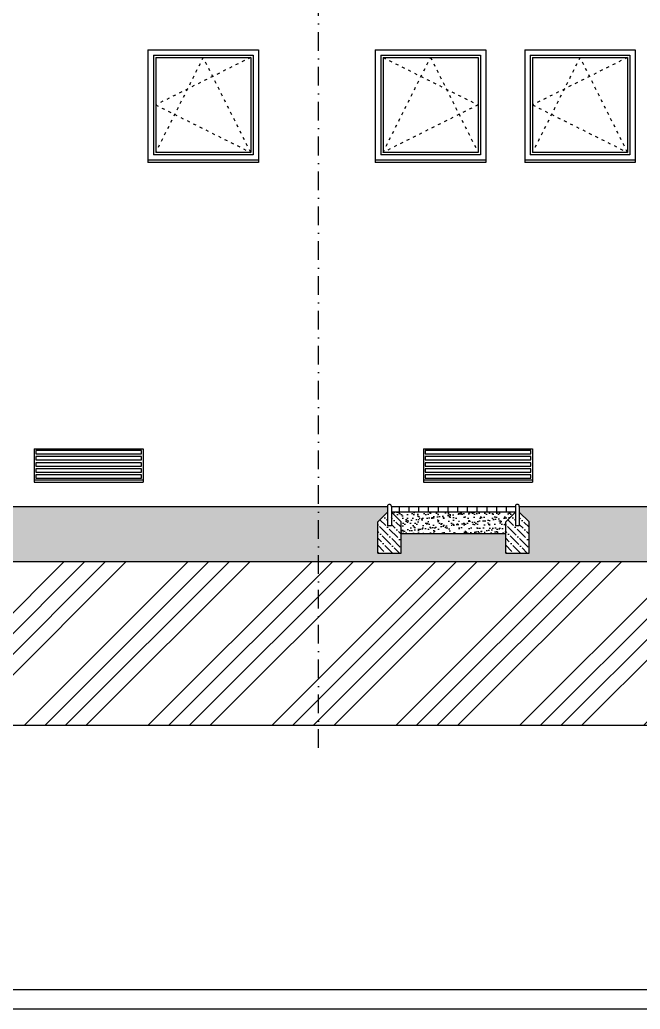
# Model space of a CAD drawing. Extents: x 3792242 to 5145247, y -1546315 to -1031918.
# Drawn here: x 3832688 to 3840655, y -1511714 to -1498996 of the extents above; entities that cross this region are included whole.
import ezdxf

# ---------------------------------------------------------------- set-up
doc = ezdxf.new("R2010")
doc.units = 0
doc.header["$MEASUREMENT"] = 0
doc.linetypes.add('ACAD_ISO03W100', pattern=[30, 12, -18])
doc.linetypes.add('BODKOCIARKOVANA_3', pattern=[5.6, 3, -1.3, 0, -1.3])
doc.layers.get('0').update_dxf_attribs({"linetype": 'CONTINUOUS'})
doc.layers.get('Defpoints').update_dxf_attribs({"color": 61, "linetype": 'CONTINUOUS'})
for name, color, linetype in [('MÚRY', 1, 'CONTINUOUS'), ('OKNÁ', 143, 'CONTINUOUS'), ('osi', 253, 'CONTINUOUS'), ('POZEMOK', 7, 'CONTINUOUS'), ('TENKÁ', 7, 'CONTINUOUS'), ('ŠRAFY', 82, 'CONTINUOUS')]:
    doc.layers.add(name, color=color, linetype=linetype)

msp = doc.modelspace()

# ---------------------------------------------------------------- hatches: boundary and pattern name
at = {"layer": 'ŠRAFY', "ltscale": 0.25}
h = msp.add_hatch(dxfattribs=at)
h.set_pattern_fill('ANSI34', color=256, scale=1500)
h.set_pattern_definition([(45, (42813.2, 0), (-795.49513, 795.49513), []), (45, (43078.4, 0), (-795.49513, 795.49513), []), (45, (43343.5, 0), (-795.49513, 795.49513), []), (45, (43608.7, 0), (-795.49513, 795.49513), [])])
h.paths.add_polyline_path([(3843812.693, -1506860.27), (3843812.693, -1506760.27), (3845012.693, -1506760.27), (3848402.693, -1506760.27), (3848402.693, -1505960.27), (3850427.693, -1505960.27), (3850427.693, -1506760.27), (3852627.693, -1506760.27), (3854353.693, -1506760.27), (3855292.693, -1506760.27), (3855292.693, -1506860.27), (3857092.693, -1506860.27), (3857092.693, -1506760.27), (3857092.693, -1505960.27), (3858312.693, -1504740.27), (3858549.193, -1504740.27), (3858549.193, -1508064.5), (3793829.193, -1508064.5), (3793829.193, -1505380.278), (3795307.693, -1505371.058), (3795307.693, -1505550.27), (3795607.693, -1505550.27), (3795607.693, -1505300.27), (3795682.693, -1505300.27), (3796342.693, -1505960.27), (3796342.693, -1506760.27), (3798763.693, -1506760.27), (3808758.193, -1506760.27), (3809872.693, -1506760.27), (3811372.693, -1506760.27), (3811372.693, -1505960.27), (3842012.693, -1505960.27), (3842012.693, -1506760.27), (3842012.693, -1506860.27)])
h = msp.add_hatch(dxfattribs=at)
h.set_pattern_fill('AR-CONC', color=256, scale=50)
h.set_pattern_definition([(50, (-12142579.75, 625210.72), (358.6300913, -31.3760675), [37.5, -412.5]), (355, (-12142579.75, 625210.72), (-69.375667, 376.096067), [30, -330]), (100.4514445, (-12142549.87, 625208.1), (289.254423, 344.7199955), [31.870096, -350.571056]), (46.1842, (-12142579.75, 625310.72), (533.620665, -82.75964), [56.25, -618.75]), (96.6356355, (-12142535.3, 625303.83), (467.330973, 487.0593), [47.805171, -525.85688]), (351.184164, (-12142579.75, 625310.7), (467.330973, 487.0593), [45, -495]), (21, (-12142529.75, 625285.72), (298.453526, -201.3094453), [37.5, -412.5]), (326, (-12142529.75, 625285.72), (121.657666, 362.5750225), [30, -330]), (71.4514447, (-12142504.9, 625268.95), (420.111188, 161.2655764), [31.870095, -350.571056]), (37.5, (-12142579.75, 625210.72), (6.0799277, 166.4469269), [0, -326, 0, -335, 0, -331.25]), (7.5, (-12142579.75, 625210.72), (131.5347687, 197.205856), [0, -191, 0, -318.5, 0, -126.25]), (327.5, (-12142691.25, 625210.72), (266.9112181, -11.2774359), [0, -125, 0, -390, 0, -517.5]), (317.5, (-12142741.25, 625210.72), (291.5930847, 50.052491), [0, -162.5, 0, -259, 0, -367.5])])
h.paths.add_polyline_path([(3838927.693, -1505600.27), (3837584.693, -1505600.27), (3837584.693, -1505850.27), (3837284.693, -1505850.27), (3837284.693, -1505450.27), (3837409.693, -1505325.27), (3837409.693, -1505250.27), (3815002.693, -1505250.27), (3815002.693, -1505325.27), (3815127.693, -1505450.27), (3815127.693, -1505850.27), (3814827.693, -1505850.27), (3814827.693, -1505591.822), (3811372.693, -1505330.739), (3811372.693, -1505960.27), (3842012.693, -1505960.27), (3842552.693, -1505960.27), (3842552.693, -1505550.27), (3842325.672, -1505550.27, -0.143654885), (3842316.713, -1505550.27), (3842277.693, -1505550.27), (3842277.693, -1505850.27), (3841977.693, -1505850.27), (3841977.693, -1505450.27), (3842102.693, -1505325.27), (3842102.693, -1505250.27), (3839102.693, -1505250.27), (3839102.693, -1505325.27), (3839227.693, -1505450.27), (3839227.693, -1505850.27), (3838927.693, -1505850.27)])
h = msp.add_hatch(dxfattribs=at)
h.set_pattern_fill('ANSI36', color=256, scale=500, angle=90)
h.set_pattern_definition([(135, (-12105396.675, 623247.38), (-121.53397802, 33.14563037), [156.25, -31.25, 0, -31.25])])
h.paths.add_polyline_path([(3837584.693, -1505450.27), (3837459.693, -1505325.27), (3837459.693, -1505500.27), (3837409.693, -1505500.27), (3837409.693, -1505325.27), (3837284.693, -1505450.27), (3837284.693, -1505850.27), (3837584.693, -1505850.27)])
h = msp.add_hatch(dxfattribs=at)
h.set_pattern_fill('ANSI31', color=256, scale=1000, angle=45)
h.set_pattern_definition([(90, (42813.19, 0), (-125, 8e-15), [])])
h.paths.add_polyline_path([(3839052.693, -1505320.27), (3839052.693, -1505250.27), (3837459.693, -1505250.27), (3837459.693, -1505320.27)])
h = msp.add_hatch(dxfattribs=at)
h.set_pattern_fill('AR-SAND', color=256, scale=50)
h.set_pattern_definition([(37.5, (42813.19, 0), (-3.1496679, 96.3411885), [0, -76, 0, -85, 0, -81.25]), (7.5, (42813.19, 0), (88.4888353, 141.1073033), [0, -41, 0, -68.5, 0, -26.25]), (327.5, (42751.69, 0), (155.7070931, 0.2829527), [0, -25, 0, -90, 0, -117.5]), (317.5, (42751.69, 0), (150.3063302, 43.8837782), [0, -12.5, 0, -59, 0, -67.5])])
h.paths.add_polyline_path([(3837584.693, -1505450.27), (3837584.693, -1505600.27), (3838927.693, -1505600.27), (3838927.693, -1505450.27), (3839052.693, -1505325.27), (3839052.693, -1505320.27), (3837459.693, -1505320.27), (3837459.693, -1505325.27)])
h = msp.add_hatch(dxfattribs=at)
h.set_pattern_fill('ANSI36', color=256, scale=500, angle=90)
h.set_pattern_definition([(135, (-12103753.675, 623247.38), (-121.53397802, 33.14563037), [156.25, -31.25, 0, -31.25])])
h.paths.add_polyline_path([(3839227.693, -1505450.27), (3839102.693, -1505325.27), (3839102.693, -1505500.27), (3839052.693, -1505500.27), (3839052.693, -1505325.27), (3838927.693, -1505450.27), (3838927.693, -1505850.27), (3839227.693, -1505850.27)])

# ---------------------------------------------------------------- linework, layer by layer
at = {"color": 253}
msp.add_line((3811372.693, -1505960.27), (3842012.693, -1505960.27), dxfattribs=at)
at = {"layer": 'Defpoints', "ltscale": 0.25}
msp.add_line((3793829.193, -1508064.5), (3858549.193, -1508064.5), dxfattribs=at)
at = {"layer": 'MÚRY'}
for p, q in [((3815002.693, -1505250.27), (3837409.693, -1505250.27)), ((3837459.693, -1505250.27), (3839052.693, -1505250.27)), ((3839102.693, -1505250.27), (3842102.693, -1505250.27))]:
    msp.add_line(p, q, dxfattribs=at)
for centre in [(3837434.693, -1505250.27), (3839077.693, -1505250.27)]:
    msp.add_arc(centre, 25, 0, 180, dxfattribs=at)
at = {"layer": 'OKNÁ'}
for p, q in [((3834432.693, -1499480.27), (3835652.693, -1499480.27)), ((3834432.693, -1499480.27), (3834432.693, -1500700.27)), ((3835652.693, -1499480.27), (3835652.693, -1500700.27)), ((3837352.693, -1499480.27), (3838572.693, -1499480.27)), ((3837352.693, -1499480.27), (3837352.693, -1500700.27)), ((3838572.693, -1499480.27), (3838572.693, -1500700.27)), ((3839272.693, -1499480.27), (3840492.693, -1499480.27)), ((3839272.693, -1499480.27), (3839272.693, -1500700.27)), ((3840492.693, -1499480.27), (3840492.693, -1500700.27)), ((3835652.693, -1500700.27), (3834432.693, -1500700.27)), ((3838572.693, -1500700.27), (3837352.693, -1500700.27)), ((3840492.693, -1500700.27), (3839272.693, -1500700.27))]:
    msp.add_line(p, q, dxfattribs=at)
at = {"layer": 'OKNÁ', "linetype": 'ACAD_ISO03W100', "ltscale": 3}
for p, q in [((3835652.693, -1499480.27), (3834432.693, -1500090.27)), ((3835042.693, -1499480.27), (3834432.693, -1500700.27)), ((3835652.693, -1500700.27), (3835042.693, -1499480.27)), ((3837352.693, -1499480.27), (3838572.693, -1500090.27)), ((3837352.693, -1500700.27), (3837962.693, -1499480.27)), ((3837962.693, -1499480.27), (3838572.693, -1500700.27)), ((3840492.693, -1499480.27), (3839272.693, -1500090.27)), ((3839882.693, -1499480.27), (3839272.693, -1500700.27)), ((3840492.693, -1500700.27), (3839882.693, -1499480.27)), ((3834432.693, -1500090.27), (3835652.693, -1500700.27)), ((3838572.693, -1500090.27), (3837352.693, -1500700.27)), ((3839272.693, -1500090.27), (3840492.693, -1500700.27))]:
    msp.add_line(p, q, dxfattribs=at)
at = {"layer": 'osi', "linetype": 'BODKOCIARKOVANA_3', "ltscale": 80}
msp.add_line((3836522.693, -1508356), (3836522.693, -1485946), dxfattribs=at)
at = {"layer": 'POZEMOK', "color": 8}
for points in [[(3834250.693, -1504533.02), (3832894.693, -1504533.02), (3832894.693, -1504575.52), (3834250.693, -1504575.52)], [(3839250.693, -1504533.02), (3837894.693, -1504533.02), (3837894.693, -1504575.52), (3839250.693, -1504575.52)], [(3834250.693, -1504611.02), (3832894.693, -1504611.02), (3832894.693, -1504653.52), (3834250.693, -1504653.52)], [(3834250.693, -1504689.02), (3832894.693, -1504689.02), (3832894.693, -1504731.52), (3834250.693, -1504731.52)], [(3839250.693, -1504611.02), (3837894.693, -1504611.02), (3837894.693, -1504653.52), (3839250.693, -1504653.52)], [(3839250.693, -1504689.02), (3837894.693, -1504689.02), (3837894.693, -1504731.52), (3839250.693, -1504731.52)], [(3834250.693, -1504767.02), (3832894.693, -1504767.02), (3832894.693, -1504809.52), (3834250.693, -1504809.52)], [(3834250.693, -1504845.02), (3832894.693, -1504845.02), (3832894.693, -1504887.52), (3834250.693, -1504887.52)], [(3839250.693, -1504767.02), (3837894.693, -1504767.02), (3837894.693, -1504809.52), (3839250.693, -1504809.52)], [(3839250.693, -1504845.02), (3837894.693, -1504845.02), (3837894.693, -1504887.52), (3839250.693, -1504887.52)]]:
    msp.add_lwpolyline(points, close=True, dxfattribs=at)
at = {"layer": 'TENKÁ'}
for p, q in [((3834332.693, -1499380.27), (3835752.693, -1499380.27)), ((3834332.693, -1499380.27), (3834332.693, -1500830.27)), ((3835752.693, -1499380.27), (3835752.693, -1500830.27)), ((3837252.693, -1499380.27), (3838672.693, -1499380.27)), ((3837252.693, -1499380.27), (3837252.693, -1500830.27)), ((3838672.693, -1499380.27), (3838672.693, -1500830.27)), ((3839172.693, -1499380.27), (3840592.693, -1499380.27)), ((3839172.693, -1499380.27), (3839172.693, -1500830.27)), ((3840592.693, -1499380.27), (3840592.693, -1500830.27)), ((3834402.693, -1499450.27), (3835682.693, -1499450.27)), ((3834402.693, -1499450.27), (3834402.693, -1500730.27)), ((3835682.693, -1499450.27), (3835682.693, -1500730.27)), ((3837322.693, -1499450.27), (3838602.693, -1499450.27)), ((3837322.693, -1499450.27), (3837322.693, -1500730.27)), ((3838602.693, -1499450.27), (3838602.693, -1500730.27)), ((3839242.693, -1499450.27), (3840522.693, -1499450.27)), ((3839242.693, -1499450.27), (3839242.693, -1500730.27)), ((3840522.693, -1499450.27), (3840522.693, -1500730.27)), ((3835682.693, -1500730.27), (3834402.693, -1500730.27)), ((3838602.693, -1500730.27), (3837322.693, -1500730.27)), ((3840522.693, -1500730.27), (3839242.693, -1500730.27)), ((3835752.693, -1500800.27), (3834332.693, -1500800.27)), ((3835752.693, -1500830.27), (3834332.693, -1500830.27)), ((3838672.693, -1500800.27), (3837252.693, -1500800.27)), ((3838672.693, -1500830.27), (3837252.693, -1500830.27)), ((3840592.693, -1500800.27), (3839172.693, -1500800.27)), ((3840592.693, -1500830.27), (3839172.693, -1500830.27)), ((3832872.693, -1504510.27), (3834272.693, -1504510.27)), ((3837872.693, -1504510.27), (3839272.693, -1504510.27)), ((3832872.693, -1504910.27), (3834272.693, -1504910.27)), ((3837872.693, -1504910.27), (3839272.693, -1504910.27)), ((3837459.693, -1505320.27), (3839052.693, -1505320.27)), ((3837584.693, -1505600.27), (3838927.693, -1505600.27))]:
    msp.add_line(p, q, dxfattribs=at)
at = {"layer": 'TENKÁ', "ltscale": 5}
for p, q in [((3832872.693, -1504510.27), (3832872.693, -1504940.27)), ((3834272.693, -1504510.27), (3834272.693, -1504940.27)), ((3837872.693, -1504510.27), (3837872.693, -1504940.27)), ((3839272.693, -1504510.27), (3839272.693, -1504940.27))]:
    msp.add_line(p, q, dxfattribs=at)
at = {"layer": 'TENKÁ', "ltscale": 0.25}
for p, q in [((3832872.693, -1504940.27), (3834272.693, -1504940.27)), ((3837872.693, -1504940.27), (3839272.693, -1504940.27)), ((3837284.693, -1505450.27), (3837409.693, -1505325.27)), ((3837409.693, -1505250.27), (3837409.693, -1505500.27)), ((3837459.693, -1505250.27), (3837459.693, -1505500.27)), ((3837584.693, -1505450.27), (3837459.693, -1505325.27)), ((3838927.693, -1505450.27), (3839052.693, -1505325.27)), ((3839052.693, -1505250.27), (3839052.693, -1505500.27)), ((3839102.693, -1505250.27), (3839102.693, -1505500.27)), ((3839227.693, -1505450.27), (3839102.693, -1505325.27)), ((3837284.693, -1505850.27), (3837284.693, -1505450.27)), ((3837584.693, -1505850.27), (3837584.693, -1505450.27)), ((3838927.693, -1505850.27), (3838927.693, -1505450.27)), ((3839227.693, -1505850.27), (3839227.693, -1505450.27)), ((3837459.693, -1505500.27), (3837409.693, -1505500.27)), ((3839102.693, -1505500.27), (3839052.693, -1505500.27)), ((3837284.693, -1505850.27), (3837584.693, -1505850.27)), ((3838927.693, -1505850.27), (3839227.693, -1505850.27))]:
    msp.add_line(p, q, dxfattribs=at)
at = {"layer": 'TENKÁ', "color": 7}
for p, q in [((3869049.193, -1511463.552), (3792492.193, -1511463.552)), ((3869299.193, -1511713.552), (3792242.193, -1511713.552))]:
    msp.add_line(p, q, dxfattribs=at)

doc.saveas('drawing.dxf')
